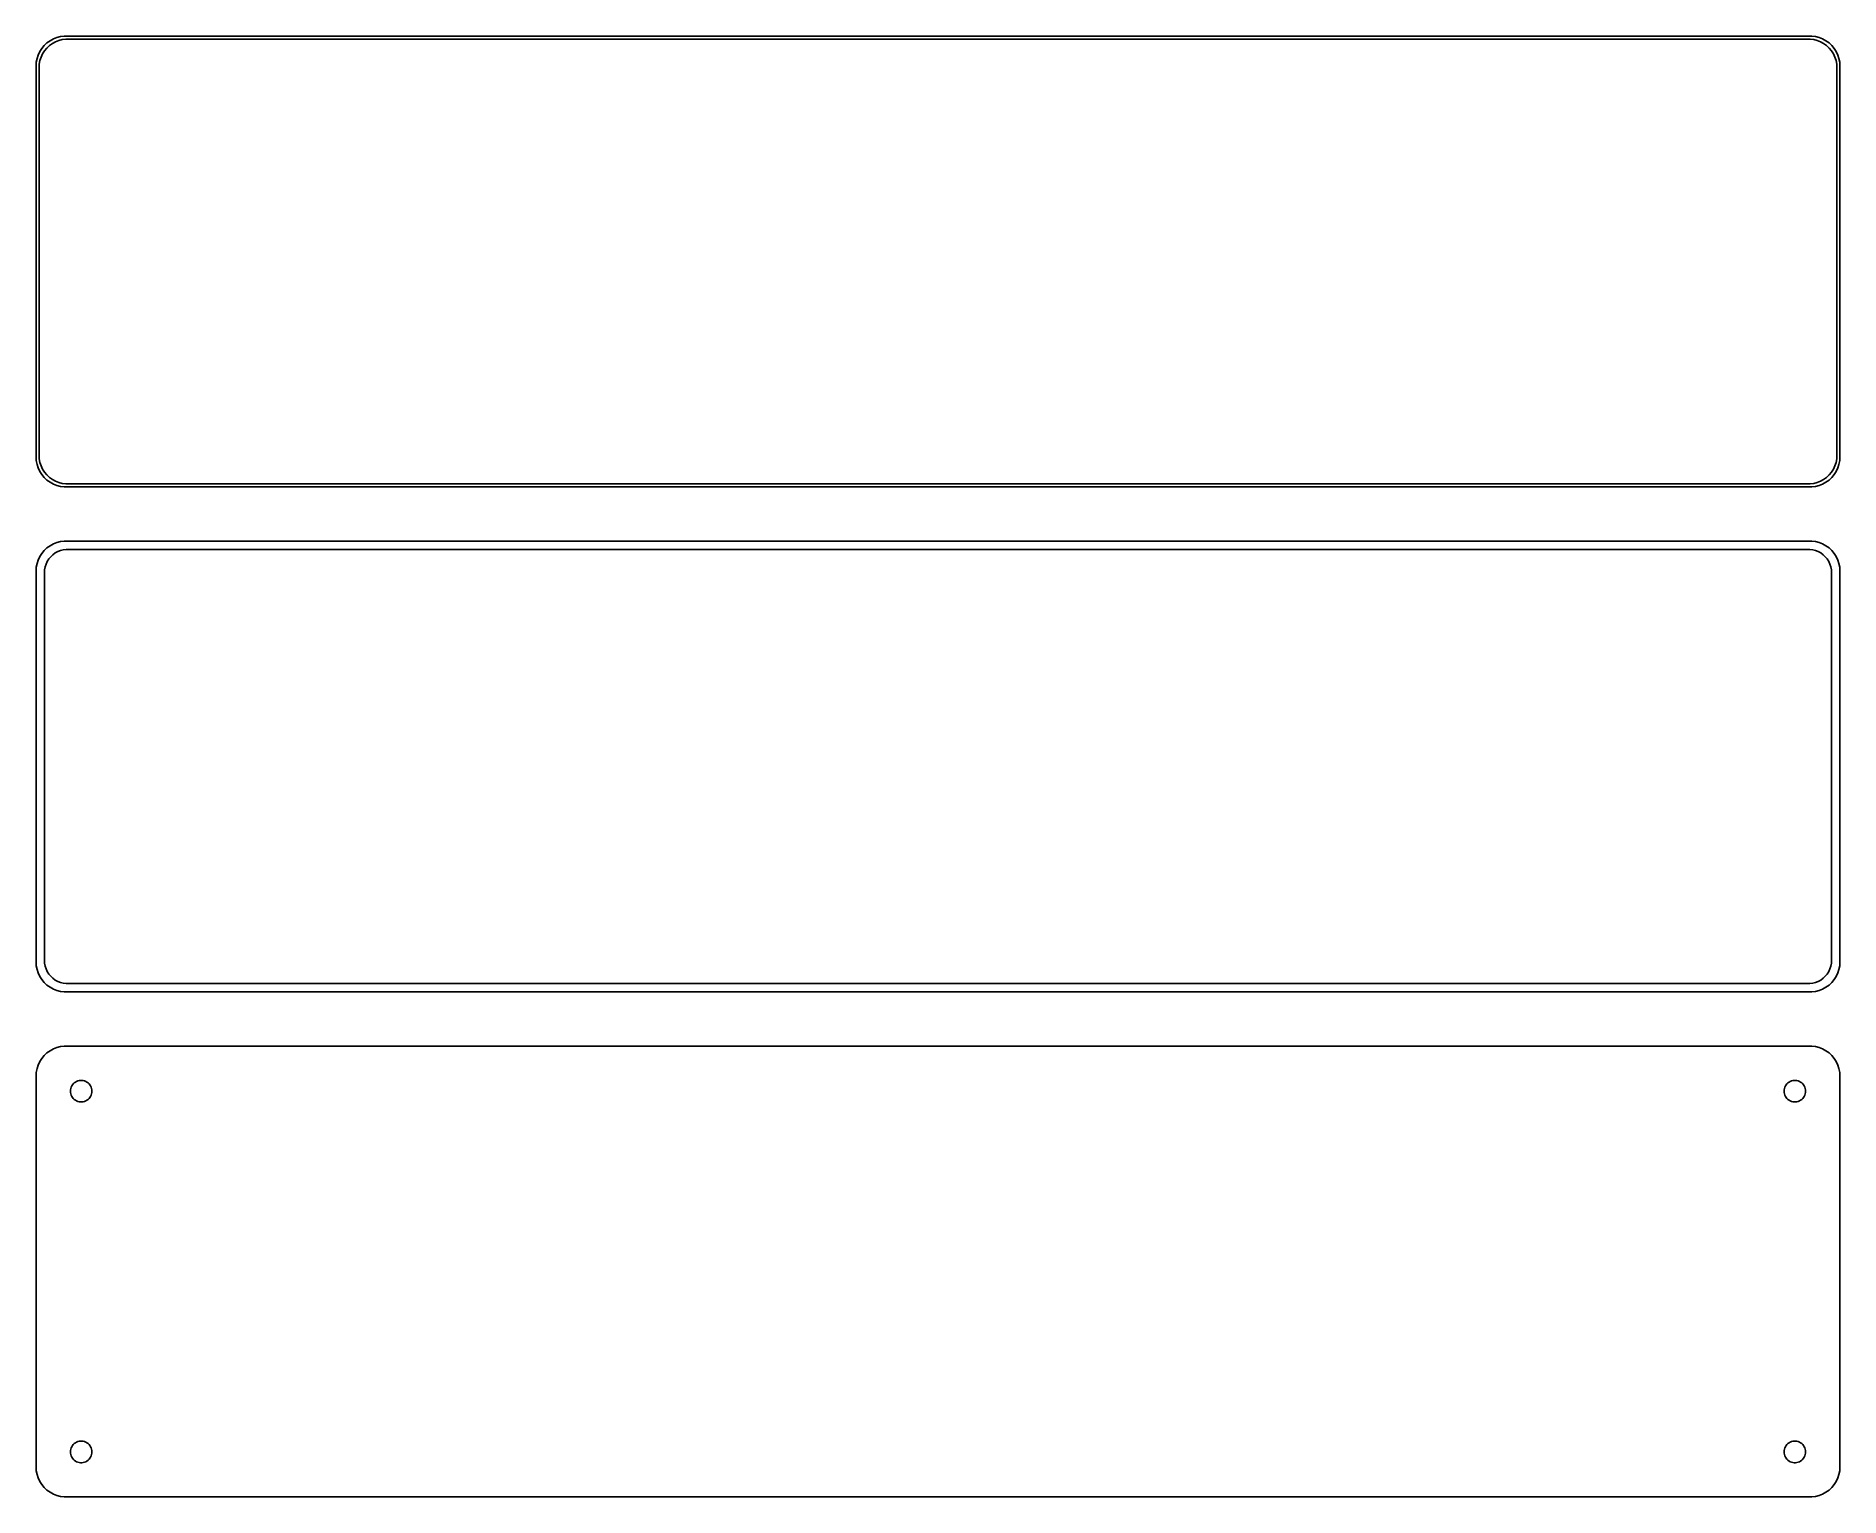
# Model space of a CAD drawing. Header units: metres. Extents: x -150 to 150, y 131 to 373.
import ezdxf

# ---------------------------------------------------------------- set-up
doc = ezdxf.new("R2010")
doc.units = ezdxf.units.M

msp = doc.modelspace()

# ---------------------------------------------------------------- linework, layer by layer
for p, q in [((-148.187, 372.353), (-148.645, 371.923)), ((-147.679, 372.722), (-148.187, 372.353)), ((-147.778, 371.91), (-147.295, 372.261)), ((-147.129, 373.024), (-147.679, 372.722)), ((-147.295, 372.261), (-146.772, 372.548)), ((-146.545, 373.255), (-147.129, 373.024)), ((-146.772, 372.548), (-146.218, 372.768)), ((-145.937, 373.411), (-146.545, 373.255)), ((-146.218, 372.768), (-145.64, 372.916)), ((-145.314, 373.49), (-145.937, 373.411)), ((-145.64, 372.916), (-145.048, 372.991)), ((145.314, 373.49), (-145.314, 373.49)), ((-145.048, 372.991), (145.048, 372.991)), ((145.048, 372.991), (145.64, 372.916)), ((145.937, 373.411), (145.314, 373.49)), ((145.64, 372.916), (146.218, 372.768)), ((146.545, 373.255), (145.937, 373.411)), ((146.218, 372.768), (146.772, 372.548)), ((147.129, 373.024), (146.545, 373.255)), ((146.772, 372.548), (147.295, 372.261)), ((147.679, 372.722), (147.129, 373.024)), ((147.295, 372.261), (147.778, 371.91)), ((148.187, 372.353), (147.679, 372.722)), ((148.645, 371.923), (148.187, 372.353)), ((-149.961, 369.127), (-150, 368.5)), ((-149.843, 369.743), (-149.961, 369.127)), ((-149.649, 370.341), (-149.843, 369.743)), ((-149.382, 370.909), (-149.649, 370.341)), ((-149.463, 368.845), (-149.351, 369.431)), ((-149.045, 371.439), (-149.382, 370.909)), ((-149.351, 369.431), (-149.166, 369.999)), ((-149.166, 369.999), (-148.912, 370.538)), ((-148.645, 371.923), (-149.045, 371.439)), ((-148.912, 370.538), (-148.593, 371.042)), ((-148.593, 371.042), (-148.213, 371.502)), ((-148.213, 371.502), (-147.778, 371.91)), ((147.778, 371.91), (148.213, 371.502)), ((148.213, 371.502), (148.593, 371.042)), ((148.593, 371.042), (148.912, 370.538)), ((149.045, 371.439), (148.645, 371.923)), ((148.912, 370.538), (149.166, 369.999)), ((149.382, 370.909), (149.045, 371.439)), ((149.166, 369.999), (149.351, 369.431)), ((149.351, 369.431), (149.463, 368.845)), ((149.649, 370.341), (149.382, 370.909)), ((149.843, 369.743), (149.649, 370.341)), ((149.961, 369.127), (149.843, 369.743)), ((150, 368.5), (149.961, 369.127)), ((-150, 368.5), (-150, 303.5)), ((-149.5, 368.25), (-149.463, 368.845)), ((-149.5, 303.75), (-149.5, 368.25)), ((149.463, 368.845), (149.5, 368.25)), ((149.5, 368.25), (149.5, 303.75)), ((150, 303.5), (150, 368.5)), ((-150, 303.5), (-149.961, 302.873)), ((-149.463, 303.155), (-149.5, 303.75)), ((-149.351, 302.569), (-149.463, 303.155)), ((149.463, 303.155), (149.351, 302.569)), ((149.5, 303.75), (149.463, 303.155)), ((149.961, 302.873), (150, 303.5)), ((-149.961, 302.873), (-149.843, 302.257)), ((-149.843, 302.257), (-149.649, 301.659)), ((-149.649, 301.659), (-149.382, 301.091)), ((-149.382, 301.091), (-149.045, 300.561)), ((-149.166, 302.001), (-149.351, 302.569)), ((-148.912, 301.462), (-149.166, 302.001)), ((-149.045, 300.561), (-148.645, 300.077)), ((-148.593, 300.958), (-148.912, 301.462)), ((-148.645, 300.077), (-148.187, 299.647)), ((-148.213, 300.498), (-148.593, 300.958)), ((-147.778, 300.09), (-148.213, 300.498)), ((-147.295, 299.739), (-147.778, 300.09)), ((147.778, 300.09), (147.295, 299.739)), ((148.213, 300.498), (147.778, 300.09)), ((148.187, 299.647), (148.645, 300.077)), ((148.593, 300.958), (148.213, 300.498)), ((148.912, 301.462), (148.593, 300.958)), ((148.645, 300.077), (149.045, 300.561)), ((149.166, 302.001), (148.912, 301.462)), ((149.045, 300.561), (149.382, 301.091)), ((149.351, 302.569), (149.166, 302.001)), ((149.382, 301.091), (149.649, 301.659)), ((149.649, 301.659), (149.843, 302.257)), ((149.843, 302.257), (149.961, 302.873)), ((-148.187, 299.647), (-147.679, 299.278)), ((-147.679, 299.278), (-147.129, 298.976)), ((-146.772, 299.452), (-147.295, 299.739)), ((-147.129, 298.976), (-146.545, 298.745)), ((-146.218, 299.232), (-146.772, 299.452)), ((-146.545, 298.745), (-145.937, 298.589)), ((-145.64, 299.084), (-146.218, 299.232)), ((-145.937, 298.589), (-145.314, 298.51)), ((-145.048, 299.009), (-145.64, 299.084)), ((-145.314, 298.51), (145.314, 298.51)), ((145.048, 299.009), (-145.048, 299.009)), ((145.64, 299.084), (145.048, 299.009)), ((145.314, 298.51), (145.937, 298.589)), ((146.218, 299.232), (145.64, 299.084)), ((145.937, 298.589), (146.545, 298.745)), ((146.772, 299.452), (146.218, 299.232)), ((146.545, 298.745), (147.129, 298.976)), ((147.295, 299.739), (146.772, 299.452)), ((147.129, 298.976), (147.679, 299.278)), ((147.679, 299.278), (148.187, 299.647)), ((-148.187, 288.353), (-148.645, 287.923)), ((-147.679, 288.722), (-148.187, 288.353)), ((-147.129, 289.024), (-147.679, 288.722)), ((-146.545, 289.255), (-147.129, 289.024)), ((-145.937, 289.411), (-146.545, 289.255)), ((-145.946, 287.93), (-145.475, 288.051)), ((-145.314, 289.49), (-145.937, 289.411)), ((-145.475, 288.051), (-144.993, 288.112)), ((145.314, 289.49), (-145.314, 289.49)), ((-144.993, 288.112), (144.993, 288.112)), ((144.993, 288.112), (145.475, 288.051)), ((145.937, 289.411), (145.314, 289.49)), ((145.475, 288.051), (145.946, 287.93)), ((146.545, 289.255), (145.937, 289.411)), ((147.129, 289.024), (146.545, 289.255)), ((147.679, 288.722), (147.129, 289.024)), ((148.187, 288.353), (147.679, 288.722)), ((148.645, 287.923), (148.187, 288.353)), ((-149.961, 285.127), (-150, 284.5)), ((-149.843, 285.743), (-149.961, 285.127)), ((-149.649, 286.341), (-149.843, 285.743)), ((-149.382, 286.909), (-149.649, 286.341)), ((-149.045, 287.439), (-149.382, 286.909)), ((-148.645, 287.923), (-149.045, 287.439)), ((-148.589, 284.735), (-148.498, 285.212)), ((-148.498, 285.212), (-148.348, 285.674)), ((-148.348, 285.674), (-148.141, 286.114)), ((-148.141, 286.114), (-147.88, 286.524)), ((-147.88, 286.524), (-147.571, 286.899)), ((-147.571, 286.899), (-147.216, 287.231)), ((-147.216, 287.231), (-146.823, 287.517)), ((-146.823, 287.517), (-146.398, 287.751)), ((-146.398, 287.751), (-145.946, 287.93)), ((145.946, 287.93), (146.398, 287.751)), ((146.398, 287.751), (146.823, 287.517)), ((146.823, 287.517), (147.216, 287.231)), ((147.216, 287.231), (147.571, 286.899)), ((147.571, 286.899), (147.88, 286.524)), ((147.88, 286.524), (148.141, 286.114)), ((148.141, 286.114), (148.348, 285.674)), ((148.348, 285.674), (148.498, 285.212)), ((148.498, 285.212), (148.589, 284.735)), ((149.045, 287.439), (148.645, 287.923)), ((149.382, 286.909), (149.045, 287.439)), ((149.649, 286.341), (149.382, 286.909)), ((149.843, 285.743), (149.649, 286.341)), ((149.961, 285.127), (149.843, 285.743)), ((150, 284.5), (149.961, 285.127)), ((-150, 284.5), (-150, 219.5)), ((-148.619, 284.25), (-148.589, 284.735)), ((-148.619, 219.75), (-148.619, 284.25)), ((148.589, 284.735), (148.619, 284.25)), ((148.619, 284.25), (148.619, 219.75)), ((150, 219.5), (150, 284.5)), ((-150, 219.5), (-149.961, 218.873)), ((-148.589, 219.265), (-148.619, 219.75)), ((-148.498, 218.788), (-148.589, 219.265)), ((148.589, 219.265), (148.498, 218.788)), ((148.619, 219.75), (148.589, 219.265)), ((149.961, 218.873), (150, 219.5)), ((-149.961, 218.873), (-149.843, 218.257)), ((-149.843, 218.257), (-149.649, 217.659)), ((-149.649, 217.659), (-149.382, 217.091)), ((-149.382, 217.091), (-149.045, 216.561)), ((-149.045, 216.561), (-148.645, 216.077)), ((-148.645, 216.077), (-148.187, 215.647)), ((-148.348, 218.326), (-148.498, 218.788)), ((-148.141, 217.886), (-148.348, 218.326)), ((-147.88, 217.476), (-148.141, 217.886)), ((-147.571, 217.101), (-147.88, 217.476)), ((-147.216, 216.769), (-147.571, 217.101)), ((-146.823, 216.483), (-147.216, 216.769)), ((-146.398, 216.249), (-146.823, 216.483)), ((-145.946, 216.07), (-146.398, 216.249)), ((-145.475, 215.949), (-145.946, 216.07)), ((145.946, 216.07), (145.475, 215.949)), ((146.398, 216.249), (145.946, 216.07)), ((146.823, 216.483), (146.398, 216.249)), ((147.216, 216.769), (146.823, 216.483)), ((147.571, 217.101), (147.216, 216.769)), ((147.88, 217.476), (147.571, 217.101)), ((148.141, 217.886), (147.88, 217.476)), ((148.348, 218.326), (148.141, 217.886)), ((148.187, 215.647), (148.645, 216.077)), ((148.498, 218.788), (148.348, 218.326)), ((148.645, 216.077), (149.045, 216.561)), ((149.045, 216.561), (149.382, 217.091)), ((149.382, 217.091), (149.649, 217.659)), ((149.649, 217.659), (149.843, 218.257)), ((149.843, 218.257), (149.961, 218.873)), ((-148.187, 215.647), (-147.679, 215.278)), ((-147.679, 215.278), (-147.129, 214.976)), ((-147.129, 214.976), (-146.545, 214.745)), ((-146.545, 214.745), (-145.937, 214.589)), ((-145.937, 214.589), (-145.314, 214.51)), ((-144.993, 215.888), (-145.475, 215.949)), ((-145.314, 214.51), (145.314, 214.51)), ((144.993, 215.888), (-144.993, 215.888)), ((145.475, 215.949), (144.993, 215.888)), ((145.314, 214.51), (145.937, 214.589)), ((145.937, 214.589), (146.545, 214.745)), ((146.545, 214.745), (147.129, 214.976)), ((147.129, 214.976), (147.679, 215.278)), ((147.679, 215.278), (148.187, 215.647)), ((-148.187, 204.353), (-148.645, 203.923)), ((-147.679, 204.722), (-148.187, 204.353)), ((-147.129, 205.024), (-147.679, 204.722)), ((-146.545, 205.255), (-147.129, 205.024)), ((-145.937, 205.411), (-146.545, 205.255)), ((-145.314, 205.49), (-145.937, 205.411)), ((145.314, 205.49), (-145.314, 205.49)), ((145.937, 205.411), (145.314, 205.49)), ((146.545, 205.255), (145.937, 205.411)), ((147.129, 205.024), (146.545, 205.255)), ((147.679, 204.722), (147.129, 205.024)), ((148.187, 204.353), (147.679, 204.722)), ((148.645, 203.923), (148.187, 204.353)), ((-149.961, 201.127), (-150, 200.5)), ((-149.843, 201.743), (-149.961, 201.127)), ((-149.649, 202.341), (-149.843, 201.743)), ((-149.382, 202.909), (-149.649, 202.341)), ((-149.045, 203.439), (-149.382, 202.909)), ((-148.645, 203.923), (-149.045, 203.439)), ((149.045, 203.439), (148.645, 203.923)), ((149.382, 202.909), (149.045, 203.439)), ((149.649, 202.341), (149.382, 202.909)), ((149.843, 201.743), (149.649, 202.341)), ((149.961, 201.127), (149.843, 201.743)), ((150, 200.5), (149.961, 201.127)), ((-150, 200.5), (-150, 135.5)), ((-144.3, 198), (-144.286, 198.226)), ((-144.286, 197.774), (-144.3, 198)), ((-144.286, 198.226), (-144.243, 198.448)), ((-144.243, 198.448), (-144.174, 198.663)), ((-144.174, 198.663), (-144.077, 198.867)), ((-144.077, 198.867), (-143.956, 199.058)), ((-143.956, 199.058), (-143.812, 199.232)), ((-143.812, 199.232), (-143.647, 199.387)), ((-143.647, 199.387), (-143.464, 199.52)), ((-143.464, 199.52), (-143.266, 199.629)), ((-143.266, 199.629), (-143.056, 199.712)), ((-143.056, 199.712), (-142.837, 199.768)), ((-142.837, 199.768), (-142.613, 199.796)), ((-142.613, 199.796), (-142.387, 199.796)), ((-142.387, 199.796), (-142.163, 199.768)), ((-142.163, 199.768), (-141.944, 199.712)), ((-141.944, 199.712), (-141.734, 199.629)), ((-141.734, 199.629), (-141.536, 199.52)), ((-141.536, 199.52), (-141.353, 199.387)), ((-141.353, 199.387), (-141.188, 199.232)), ((-141.188, 199.232), (-141.044, 199.058)), ((-141.044, 199.058), (-140.923, 198.867)), ((-140.923, 198.867), (-140.826, 198.663)), ((-140.826, 198.663), (-140.757, 198.448)), ((-140.757, 198.448), (-140.714, 198.226)), ((-140.714, 198.226), (-140.7, 198)), ((-140.7, 198), (-140.714, 197.774)), ((140.7, 198), (140.714, 198.226)), ((140.714, 197.774), (140.7, 198)), ((140.714, 198.226), (140.757, 198.448)), ((140.757, 198.448), (140.826, 198.663)), ((140.826, 198.663), (140.923, 198.867)), ((140.923, 198.867), (141.044, 199.058)), ((141.044, 199.058), (141.188, 199.232)), ((141.188, 199.232), (141.353, 199.387)), ((141.353, 199.387), (141.536, 199.52)), ((141.536, 199.52), (141.734, 199.629)), ((141.734, 199.629), (141.944, 199.712)), ((141.944, 199.712), (142.163, 199.768)), ((142.163, 199.768), (142.387, 199.796)), ((142.387, 199.796), (142.613, 199.796)), ((142.613, 199.796), (142.837, 199.768)), ((142.837, 199.768), (143.056, 199.712)), ((143.056, 199.712), (143.266, 199.629)), ((143.266, 199.629), (143.464, 199.52)), ((143.464, 199.52), (143.647, 199.387)), ((143.647, 199.387), (143.812, 199.232)), ((143.812, 199.232), (143.956, 199.058)), ((143.956, 199.058), (144.077, 198.867)), ((144.077, 198.867), (144.174, 198.663)), ((144.174, 198.663), (144.243, 198.448)), ((144.243, 198.448), (144.286, 198.226)), ((144.286, 198.226), (144.3, 198)), ((144.3, 198), (144.286, 197.774)), ((150, 135.5), (150, 200.5)), ((-144.243, 197.552), (-144.286, 197.774)), ((-144.174, 197.337), (-144.243, 197.552)), ((-144.077, 197.133), (-144.174, 197.337)), ((-143.956, 196.942), (-144.077, 197.133)), ((-143.812, 196.768), (-143.956, 196.942)), ((-143.647, 196.613), (-143.812, 196.768)), ((-143.464, 196.48), (-143.647, 196.613)), ((-143.266, 196.371), (-143.464, 196.48)), ((-143.056, 196.288), (-143.266, 196.371)), ((-142.837, 196.232), (-143.056, 196.288)), ((-142.613, 196.204), (-142.837, 196.232)), ((-142.387, 196.204), (-142.613, 196.204)), ((-142.163, 196.232), (-142.387, 196.204)), ((-141.944, 196.288), (-142.163, 196.232)), ((-141.734, 196.371), (-141.944, 196.288)), ((-141.536, 196.48), (-141.734, 196.371)), ((-141.353, 196.613), (-141.536, 196.48)), ((-141.188, 196.768), (-141.353, 196.613)), ((-141.044, 196.942), (-141.188, 196.768)), ((-140.923, 197.133), (-141.044, 196.942)), ((-140.826, 197.337), (-140.923, 197.133)), ((-140.757, 197.552), (-140.826, 197.337)), ((-140.714, 197.774), (-140.757, 197.552)), ((140.757, 197.552), (140.714, 197.774)), ((140.826, 197.337), (140.757, 197.552)), ((140.923, 197.133), (140.826, 197.337)), ((141.044, 196.942), (140.923, 197.133)), ((141.188, 196.768), (141.044, 196.942)), ((141.353, 196.613), (141.188, 196.768)), ((141.536, 196.48), (141.353, 196.613)), ((141.734, 196.371), (141.536, 196.48)), ((141.944, 196.288), (141.734, 196.371)), ((142.163, 196.232), (141.944, 196.288)), ((142.387, 196.204), (142.163, 196.232)), ((142.613, 196.204), (142.387, 196.204)), ((142.837, 196.232), (142.613, 196.204)), ((143.056, 196.288), (142.837, 196.232)), ((143.266, 196.371), (143.056, 196.288)), ((143.464, 196.48), (143.266, 196.371)), ((143.647, 196.613), (143.464, 196.48)), ((143.812, 196.768), (143.647, 196.613)), ((143.956, 196.942), (143.812, 196.768)), ((144.077, 197.133), (143.956, 196.942)), ((144.174, 197.337), (144.077, 197.133)), ((144.243, 197.552), (144.174, 197.337)), ((144.286, 197.774), (144.243, 197.552)), ((-144.3, 138), (-144.286, 138.226)), ((-144.286, 137.774), (-144.3, 138)), ((-144.286, 138.226), (-144.243, 138.448)), ((-144.243, 138.448), (-144.174, 138.663)), ((-144.174, 138.663), (-144.077, 138.867)), ((-144.077, 138.867), (-143.956, 139.058)), ((-143.956, 139.058), (-143.812, 139.232)), ((-143.812, 139.232), (-143.647, 139.387)), ((-143.647, 139.387), (-143.464, 139.52)), ((-143.464, 139.52), (-143.266, 139.629)), ((-143.266, 139.629), (-143.056, 139.712)), ((-143.056, 139.712), (-142.837, 139.768)), ((-142.837, 139.768), (-142.613, 139.796)), ((-142.613, 139.796), (-142.387, 139.796)), ((-142.387, 139.796), (-142.163, 139.768)), ((-142.163, 139.768), (-141.944, 139.712)), ((-141.944, 139.712), (-141.734, 139.629)), ((-141.734, 139.629), (-141.536, 139.52)), ((-141.536, 139.52), (-141.353, 139.387)), ((-141.353, 139.387), (-141.188, 139.232)), ((-141.188, 139.232), (-141.044, 139.058)), ((-141.044, 139.058), (-140.923, 138.867)), ((-140.923, 138.867), (-140.826, 138.663)), ((-140.826, 138.663), (-140.757, 138.448)), ((-140.757, 138.448), (-140.714, 138.226)), ((-140.714, 138.226), (-140.7, 138)), ((-140.7, 138), (-140.714, 137.774)), ((140.7, 138), (140.714, 138.226)), ((140.714, 137.774), (140.7, 138)), ((140.714, 138.226), (140.757, 138.448)), ((140.757, 138.448), (140.826, 138.663)), ((140.826, 138.663), (140.923, 138.867)), ((140.923, 138.867), (141.044, 139.058)), ((141.044, 139.058), (141.188, 139.232)), ((141.188, 139.232), (141.353, 139.387)), ((141.353, 139.387), (141.536, 139.52)), ((141.536, 139.52), (141.734, 139.629)), ((141.734, 139.629), (141.944, 139.712)), ((141.944, 139.712), (142.163, 139.768)), ((142.163, 139.768), (142.387, 139.796)), ((142.387, 139.796), (142.613, 139.796)), ((142.613, 139.796), (142.837, 139.768)), ((142.837, 139.768), (143.056, 139.712)), ((143.056, 139.712), (143.266, 139.629)), ((143.266, 139.629), (143.464, 139.52)), ((143.464, 139.52), (143.647, 139.387)), ((143.647, 139.387), (143.812, 139.232)), ((143.812, 139.232), (143.956, 139.058)), ((143.956, 139.058), (144.077, 138.867)), ((144.077, 138.867), (144.174, 138.663)), ((144.174, 138.663), (144.243, 138.448)), ((144.243, 138.448), (144.286, 138.226)), ((144.286, 138.226), (144.3, 138)), ((144.3, 138), (144.286, 137.774)), ((-150, 135.5), (-149.961, 134.873)), ((-144.243, 137.552), (-144.286, 137.774)), ((-144.174, 137.337), (-144.243, 137.552)), ((-144.077, 137.133), (-144.174, 137.337)), ((-143.956, 136.942), (-144.077, 137.133)), ((-143.812, 136.768), (-143.956, 136.942)), ((-143.647, 136.613), (-143.812, 136.768)), ((-143.464, 136.48), (-143.647, 136.613)), ((-143.266, 136.371), (-143.464, 136.48)), ((-143.056, 136.288), (-143.266, 136.371)), ((-142.837, 136.232), (-143.056, 136.288)), ((-142.613, 136.204), (-142.837, 136.232)), ((-142.387, 136.204), (-142.613, 136.204)), ((-142.163, 136.232), (-142.387, 136.204)), ((-141.944, 136.288), (-142.163, 136.232)), ((-141.734, 136.371), (-141.944, 136.288)), ((-141.536, 136.48), (-141.734, 136.371)), ((-141.353, 136.613), (-141.536, 136.48)), ((-141.188, 136.768), (-141.353, 136.613)), ((-141.044, 136.942), (-141.188, 136.768)), ((-140.923, 137.133), (-141.044, 136.942)), ((-140.826, 137.337), (-140.923, 137.133)), ((-140.757, 137.552), (-140.826, 137.337)), ((-140.714, 137.774), (-140.757, 137.552)), ((140.757, 137.552), (140.714, 137.774)), ((140.826, 137.337), (140.757, 137.552)), ((140.923, 137.133), (140.826, 137.337)), ((141.044, 136.942), (140.923, 137.133)), ((141.188, 136.768), (141.044, 136.942)), ((141.353, 136.613), (141.188, 136.768)), ((141.536, 136.48), (141.353, 136.613)), ((141.734, 136.371), (141.536, 136.48)), ((141.944, 136.288), (141.734, 136.371)), ((142.163, 136.232), (141.944, 136.288)), ((142.387, 136.204), (142.163, 136.232)), ((142.613, 136.204), (142.387, 136.204)), ((142.837, 136.232), (142.613, 136.204)), ((143.056, 136.288), (142.837, 136.232)), ((143.266, 136.371), (143.056, 136.288)), ((143.464, 136.48), (143.266, 136.371)), ((143.647, 136.613), (143.464, 136.48)), ((143.812, 136.768), (143.647, 136.613)), ((143.956, 136.942), (143.812, 136.768)), ((144.077, 137.133), (143.956, 136.942)), ((144.174, 137.337), (144.077, 137.133)), ((144.243, 137.552), (144.174, 137.337)), ((144.286, 137.774), (144.243, 137.552)), ((149.961, 134.873), (150, 135.5)), ((-149.961, 134.873), (-149.843, 134.257)), ((-149.843, 134.257), (-149.649, 133.659)), ((-149.649, 133.659), (-149.382, 133.091)), ((-149.382, 133.091), (-149.045, 132.561)), ((-149.045, 132.561), (-148.645, 132.077)), ((-148.645, 132.077), (-148.187, 131.647)), ((148.187, 131.647), (148.645, 132.077)), ((148.645, 132.077), (149.045, 132.561)), ((149.045, 132.561), (149.382, 133.091)), ((149.382, 133.091), (149.649, 133.659)), ((149.649, 133.659), (149.843, 134.257)), ((149.843, 134.257), (149.961, 134.873)), ((-148.187, 131.647), (-147.679, 131.278)), ((-147.679, 131.278), (-147.129, 130.976)), ((-147.129, 130.976), (-146.545, 130.745)), ((-146.545, 130.745), (-145.937, 130.589)), ((-145.937, 130.589), (-145.314, 130.51)), ((-145.314, 130.51), (145.314, 130.51)), ((145.314, 130.51), (145.937, 130.589)), ((145.937, 130.589), (146.545, 130.745)), ((146.545, 130.745), (147.129, 130.976)), ((147.129, 130.976), (147.679, 131.278)), ((147.679, 131.278), (148.187, 131.647))]:
    msp.add_line(p, q)

doc.saveas('drawing.dxf')
